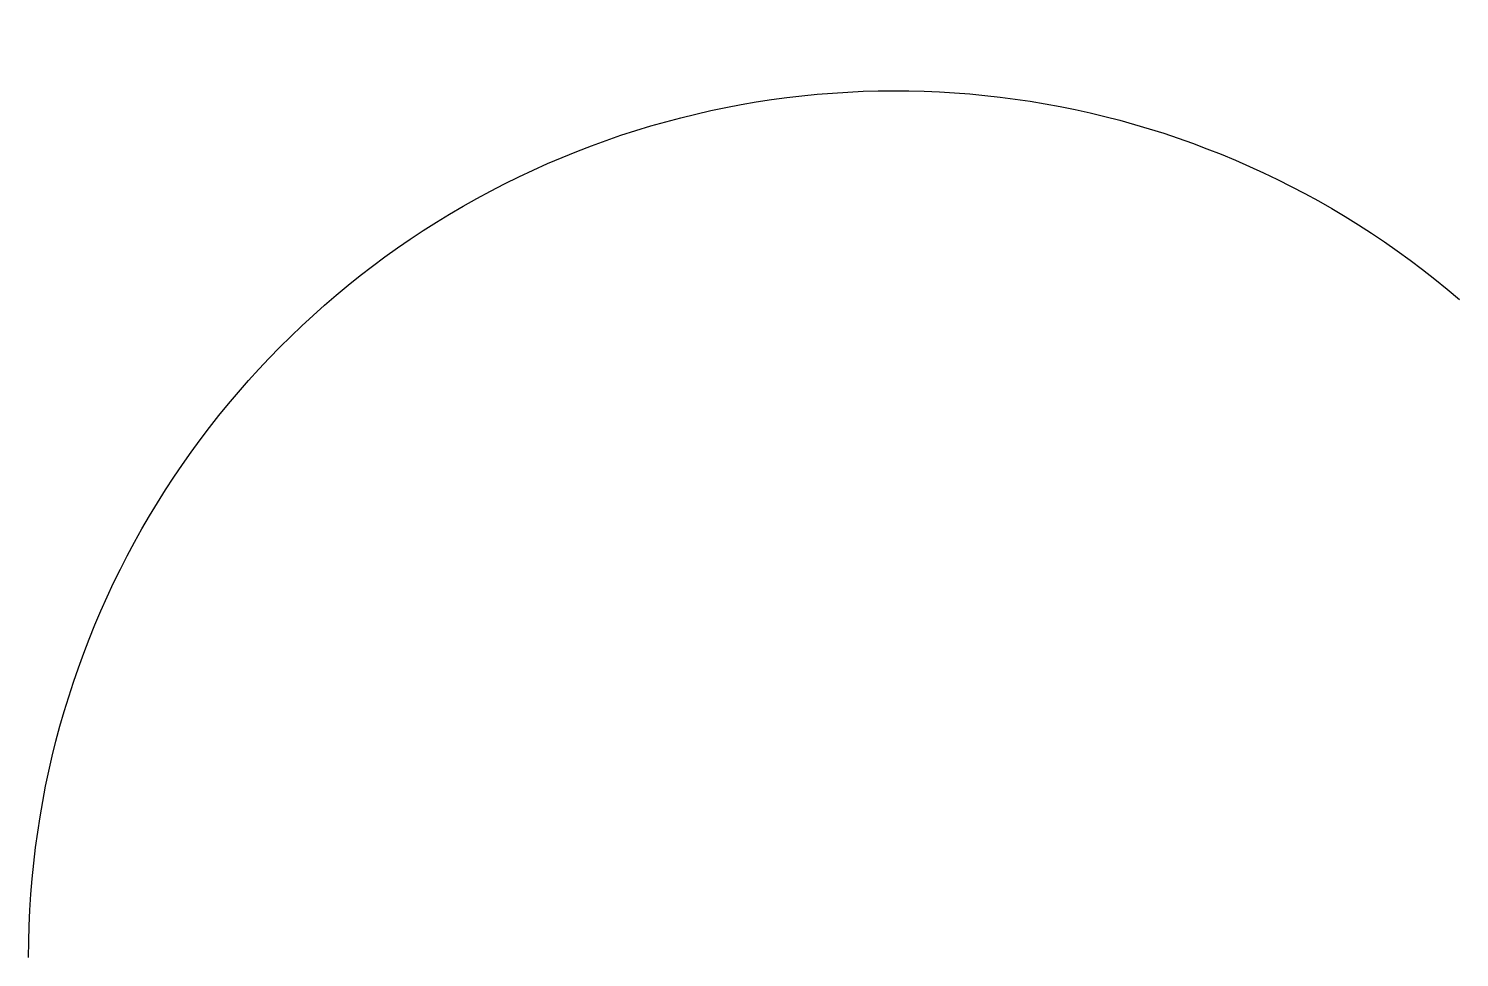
# Model space of a CAD drawing. Header units: millimetres. Extents: x 0 to 16.5, y 0 to 10.7.
import ezdxf

# ---------------------------------------------------------------- set-up
doc = ezdxf.new("R2010")
doc.units = ezdxf.units.MM
doc.layers.add('Default', color=18, linetype='Continuous', true_color=0x000000)

msp = doc.modelspace()

# ---------------------------------------------------------------- linework, layer by layer
at = {"layer": 'Default', "extrusion": (0, 0, -1)}
msp.add_arc((-10, 0), 10, 0, 130.6013, dxfattribs=at)

doc.saveas('drawing.dxf')
